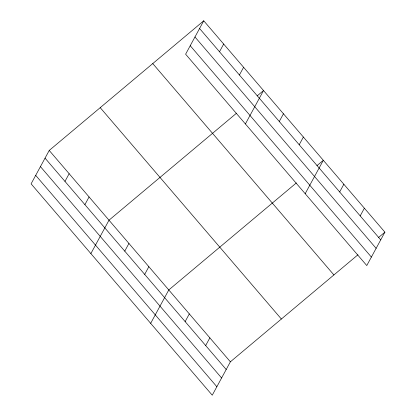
<?xml version="1.0" encoding="UTF-8"?>
<svg xmlns="http://www.w3.org/2000/svg" width="416" height="416" viewBox="0 0 416 416"><rect width="100%" height="100%" fill="white"/><g stroke="black" fill="none" stroke-linecap="round" stroke-linejoin="round"><path stroke-width="0.62" d="M203.746 20.8L185.619 54.194L366.777 265.554L384.909 232.159L203.746 20.8L49.223 150.446L31.091 183.841L212.254 395.2L230.381 361.806L357.937 254.784M64.974 181.392L69.15 173.696M84.9 204.641L89.081 196.945M90.875 253.588L109.008 220.194L236.564 113.173M219.497 51.745L223.678 44.049M124.753 251.144L128.934 243.443M239.424 75L243.604 67.298M144.68 274.394L148.86 266.692M245.398 123.942L263.531 90.548L257.156 95.898M150.66 323.336L168.787 289.942L296.348 182.926M279.276 121.498L283.457 113.797M185.141 321.594L189.322 313.898M299.208 144.747L303.384 137.046M205.67 345.55L209.851 337.854M305.183 193.69L323.315 160.3L316.94 165.646M339.664 191.948L343.845 184.252M360.194 215.904L364.374 208.208M378.534 237.51L384.909 232.159M199.571 28.496L380.728 239.86M194.964 36.977L376.121 248.336M190.221 45.713L371.379 257.072M152.755 63.586L333.913 274.945M100.22 107.661L281.377 319.025M49.223 150.446L230.381 361.806M45.042 158.142L226.205 369.502M40.44 166.624L221.598 377.983M35.698 175.36L216.856 386.719"/></g></svg>
